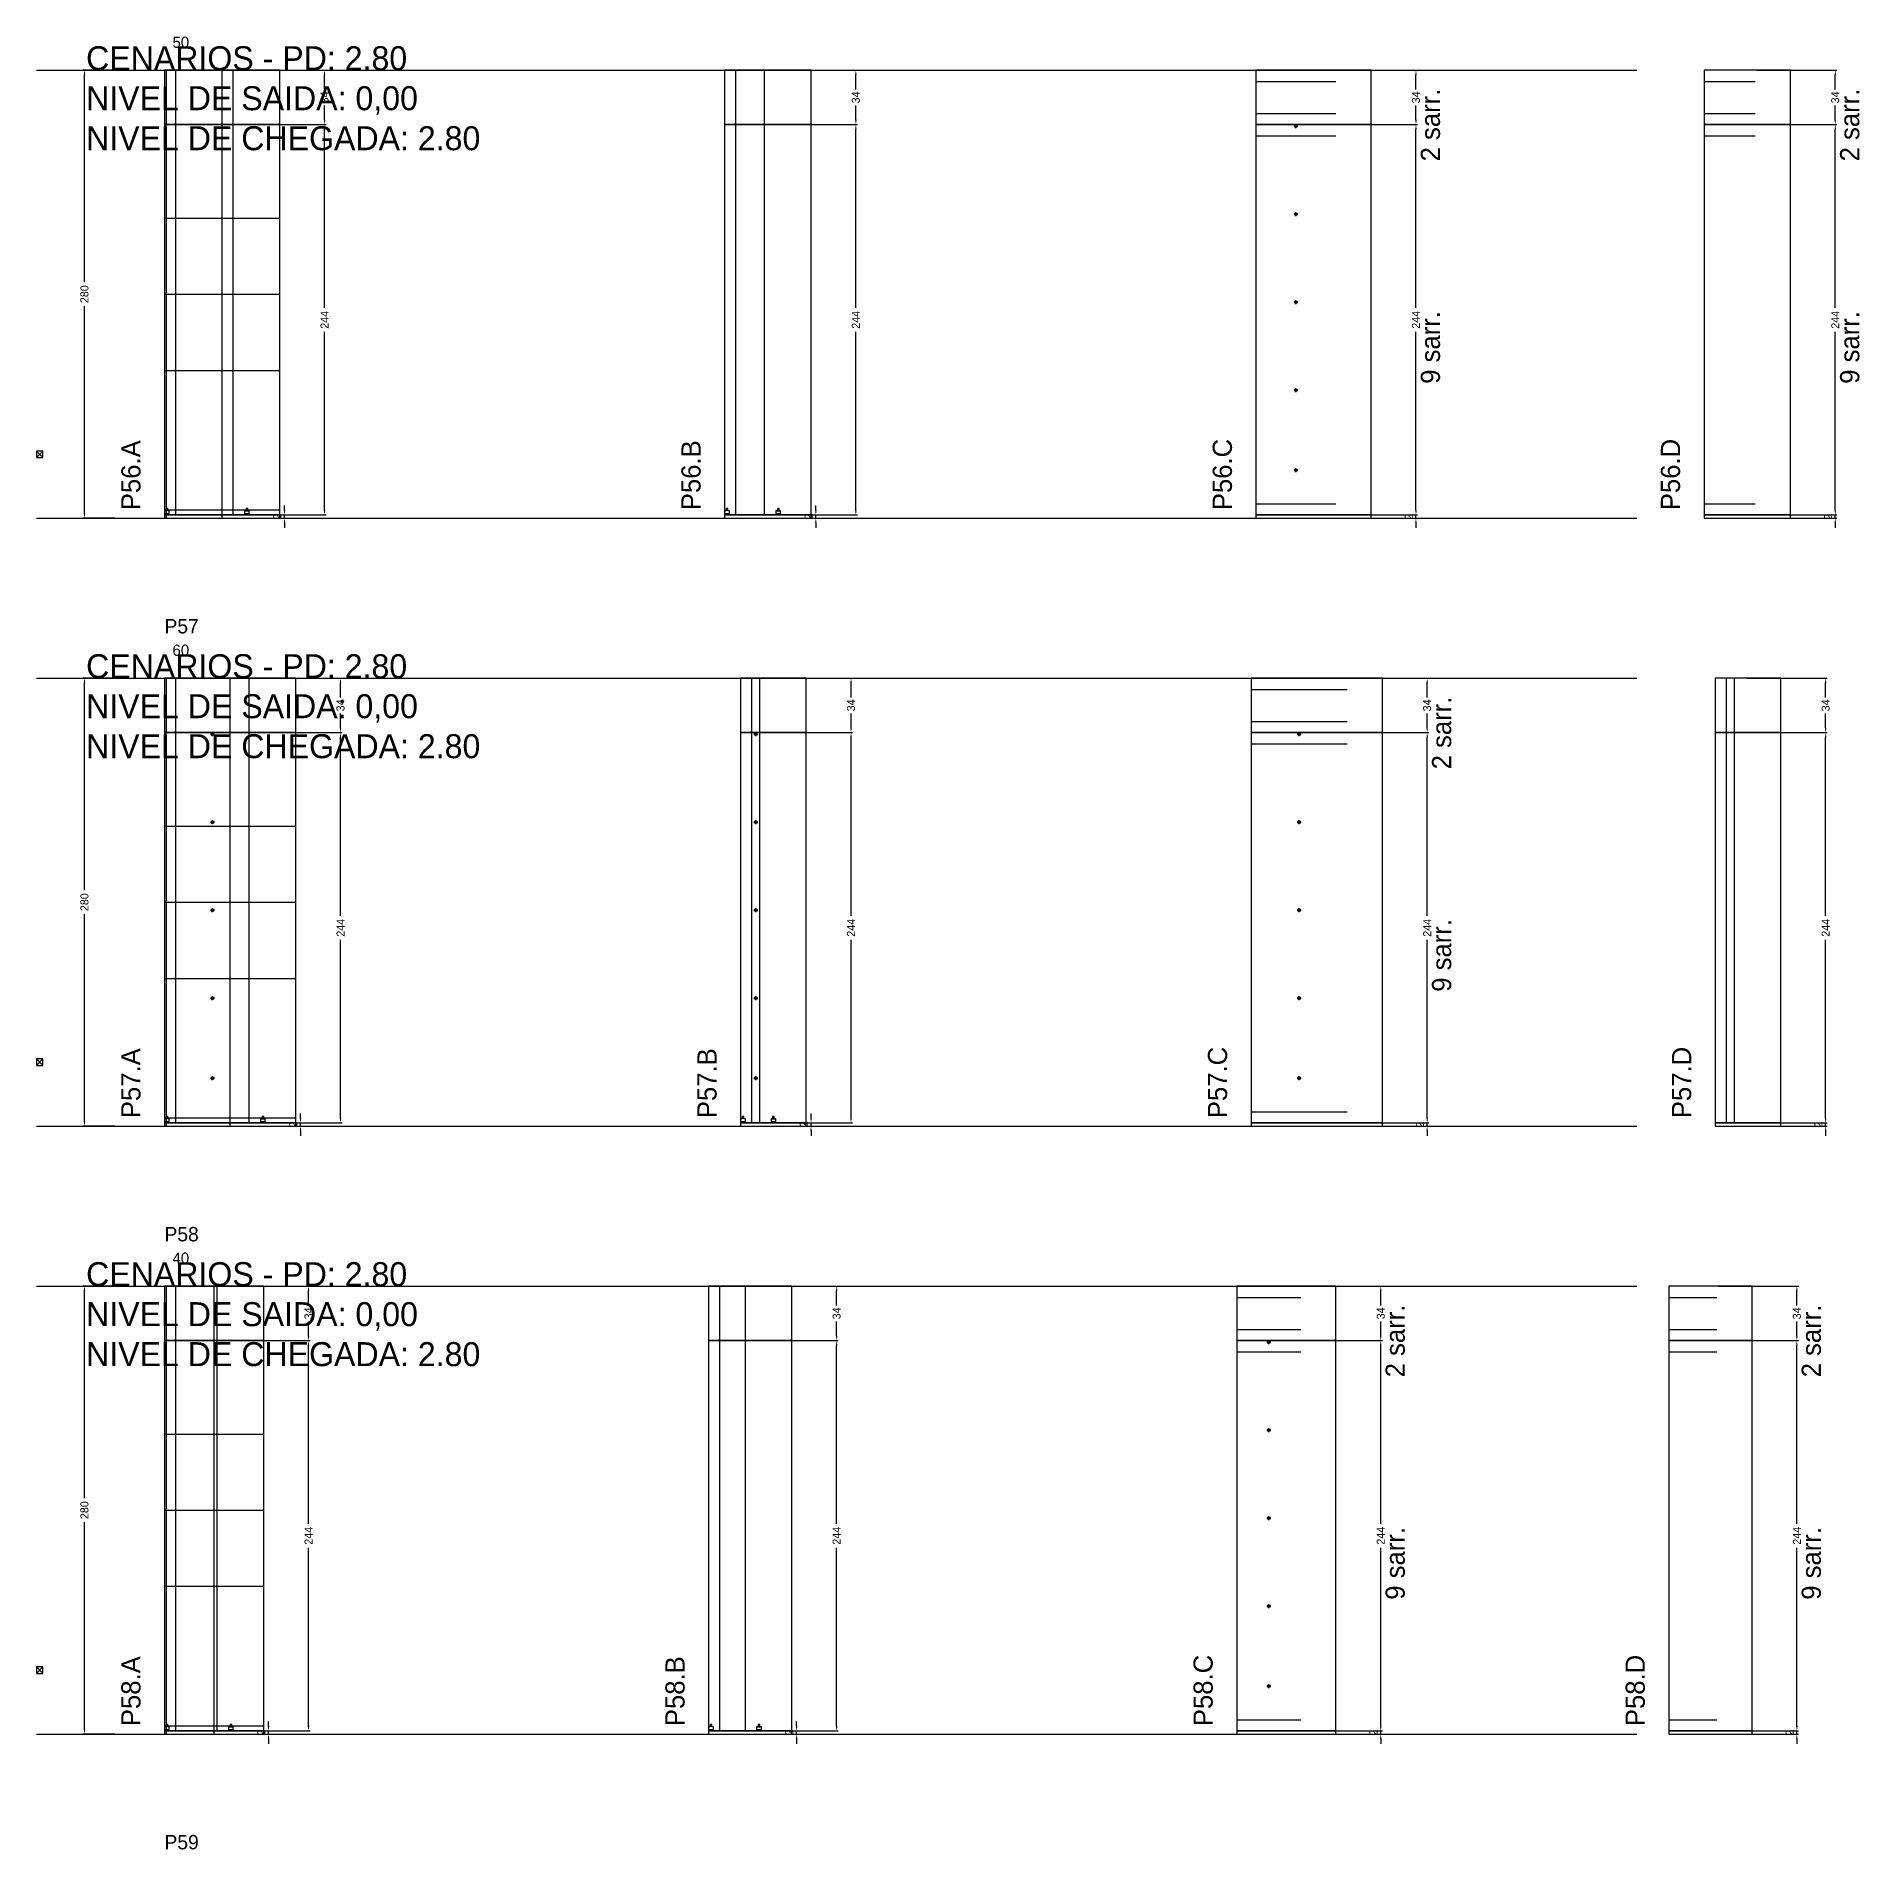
# Model space of a CAD drawing. Header units: centimetres. Extents: x -8500 to 4118, y -39526 to 295.
# Drawn here: x -7000 to -5861, y -22112 to -20979 of the extents above; entities that cross this region are included whole.
import ezdxf

# ---------------------------------------------------------------- set-up
doc = ezdxf.new("R2010")
doc.units = ezdxf.units.CM
doc.linetypes.add('DASHED', pattern=[2, -2])
for name, color, linetype in [('CHAPA', 140, 'Continuous'), ('COTA', 241, 'Continuous'), ('COTAS FURACAO', 16, 'Continuous'), ('Madeira', 30, 'Continuous'), ('MEIO_PONT', 160, 'Continuous'), ('NOMENCLATURA', 7, 'Continuous'), ('Nível', 160, 'Continuous'), ('Painéis', 200, 'Continuous'), ('Perfil Metálico', 150, 'Continuous'), ('SARR_2.2x7', 40, 'Continuous'), ('SARRAFO DE PRESSAO', 200, 'Continuous'), ('texto', 7, 'Continuous'), ('TEXTO_GERAL', 7, 'Continuous')]:
    doc.layers.add(name, color=color, linetype=linetype)
doc.dimstyles.new('PAINEL-NOVA', dxfattribs={"dimtxt": 5, "dimasz": 3, "dimexe": 1, "dimexo": 1, "dimgap": 1, "dimtad": 1, "dimcen": 2.5, "dimazin": 3, "dimtfac": 1, "dimtmove": 0, "dimatfit": 3})

# ---------------------------------------------------------------- blocks, each defined once
blk = doc.blocks.new('_CLOSEDFILLED')
at = {"color": 0, "linetype": 'BYBLOCK'}
blk.add_solid([(-1, 0.16), (0, 0), (-1, -0.16)], dxfattribs=at)
blk = doc.blocks.new('*D1431')
for p, q in [((-6951, -21000), (-6971, -21000)), ((-6970, -21132.5), (-6970, -21003)), ((-6970, -21277), (-6970, -21147.5)), ((-6951, -21280), (-6971, -21280))]:
    blk.add_line(p, q)
at = {"layer": 'Defpoints'}
for p in [(-6950, -21000), (-6970, -21280), (-6950, -21280)]:
    blk.add_point(p, dxfattribs=at)
at = {"layer": 'COTA', "xscale": 3, "yscale": 3}
for p, rotation in [((-6970, -21000), 90), ((-6970, -21280), 270)]:
    blk.add_blockref('_CLOSEDFILLED', p, dxfattribs=dict(at, rotation=rotation))
at = {"layer": 'COTA', "insert": (-6970, -21140), "char_height": 5, "attachment_point": 5, "rotation": 90}
blk.add_mtext('280', dxfattribs=at)
blk = doc.blocks.new('MULDURA')
at = {"layer": 'Paineis'}
for p, q in [((0, 0), (4, 4)), ((4, 0), (0, 4))]:
    blk.add_line(p, q, dxfattribs=at)
blk.add_lwpolyline([(0, 0), (4, 0), (4, 4), (0, 4)], close=True, dxfattribs=at)
blk = doc.blocks.new('*D1433')
for p, q in [((-6869, -21034), (-6819, -21034)), ((-6820, -21148.5), (-6820, -21037)), ((-6820, -21275), (-6820, -21163.5)), ((-6869, -21278), (-6819, -21278))]:
    blk.add_line(p, q)
at = {"layer": 'Defpoints'}
for p in [(-6870, -21034), (-6870, -21278), (-6820, -21278)]:
    blk.add_point(p, dxfattribs=at)
at = {"layer": 'COTA', "xscale": 3, "yscale": 3}
for p, rotation in [((-6820, -21034), 90), ((-6820, -21278), 270)]:
    blk.add_blockref('_CLOSEDFILLED', p, dxfattribs=dict(at, rotation=rotation))
at = {"layer": 'COTA', "insert": (-6820, -21156), "char_height": 5, "attachment_point": 5, "rotation": 90}
blk.add_mtext('244', dxfattribs=at)
blk = doc.blocks.new('*D1434')
for p, q in [((-6869, -21000), (-6819, -21000)), ((-6820, -21012), (-6820, -21003)), ((-6820, -21031), (-6820, -21022)), ((-6869, -21034), (-6819, -21034))]:
    blk.add_line(p, q)
at = {"layer": 'Defpoints'}
for p in [(-6870, -21000), (-6870, -21034), (-6820, -21034)]:
    blk.add_point(p, dxfattribs=at)
at = {"layer": 'COTA', "xscale": 3, "yscale": 3}
for p, rotation in [((-6820, -21000), 90), ((-6820, -21034), 270)]:
    blk.add_blockref('_CLOSEDFILLED', p, dxfattribs=dict(at, rotation=rotation))
at = {"layer": 'COTA', "insert": (-6820, -21017), "char_height": 5, "attachment_point": 5, "rotation": 90}
blk.add_mtext('34', dxfattribs=at)
blk = doc.blocks.new('SLIPTEE')
at = {"layer": 'Paineis'}
blk.add_lwpolyline([(0, 0), (3, 0), (3, 1.5), (2, 1.5), (2, 3), (1, 3), (1, 1.5), (0, 1.5)], close=True, dxfattribs=at)
blk = doc.blocks.new('SLIPTDD')
at = {"layer": 'Paineis'}
blk.add_line((0, 1.5), (3, 1.5), dxfattribs=at)
blk.add_lwpolyline([(0, 0), (3, 0), (3, 1.5), (2, 1.5), (2, 3), (1, 3), (1, 1.5), (0, 1.5)], close=True, dxfattribs=at)
blk = doc.blocks.new('*D1436')
for p, q in [((-6537, -21034), (-6487, -21034)), ((-6488, -21148.5), (-6488, -21037)), ((-6488, -21275), (-6488, -21163.5)), ((-6537, -21278), (-6487, -21278))]:
    blk.add_line(p, q)
at = {"layer": 'Defpoints'}
for p in [(-6538, -21034), (-6538, -21278), (-6488, -21278)]:
    blk.add_point(p, dxfattribs=at)
at = {"layer": 'COTA', "xscale": 3, "yscale": 3}
for p, rotation in [((-6488, -21034), 90), ((-6488, -21278), 270)]:
    blk.add_blockref('_CLOSEDFILLED', p, dxfattribs=dict(at, rotation=rotation))
at = {"layer": 'COTA', "insert": (-6488, -21156), "char_height": 5, "attachment_point": 5, "rotation": 90}
blk.add_mtext('244', dxfattribs=at)
blk = doc.blocks.new('*D1437')
for p, q in [((-6537, -21000), (-6487, -21000)), ((-6488, -21012), (-6488, -21003)), ((-6488, -21031), (-6488, -21022)), ((-6537, -21034), (-6487, -21034))]:
    blk.add_line(p, q)
at = {"layer": 'Defpoints'}
for p in [(-6538, -21000), (-6538, -21034), (-6488, -21034)]:
    blk.add_point(p, dxfattribs=at)
at = {"layer": 'COTA', "xscale": 3, "yscale": 3}
for p, rotation in [((-6488, -21000), 90), ((-6488, -21034), 270)]:
    blk.add_blockref('_CLOSEDFILLED', p, dxfattribs=dict(at, rotation=rotation))
at = {"layer": 'COTA', "insert": (-6488, -21017), "char_height": 5, "attachment_point": 5, "rotation": 90}
blk.add_mtext('34', dxfattribs=at)
blk = doc.blocks.new('*D1439')
for p, q in [((-6187, -21034), (-6137, -21034)), ((-6138, -21148.5), (-6138, -21037)), ((-6138, -21275), (-6138, -21163.5)), ((-6187, -21278), (-6137, -21278))]:
    blk.add_line(p, q)
at = {"layer": 'Defpoints'}
for p in [(-6188, -21034), (-6188, -21278), (-6138, -21278)]:
    blk.add_point(p, dxfattribs=at)
at = {"layer": 'COTA', "xscale": 3, "yscale": 3}
for p, rotation in [((-6138, -21034), 90), ((-6138, -21278), 270)]:
    blk.add_blockref('_CLOSEDFILLED', p, dxfattribs=dict(at, rotation=rotation))
at = {"layer": 'COTA', "insert": (-6138, -21156), "char_height": 5, "attachment_point": 5, "rotation": 90}
blk.add_mtext('244', dxfattribs=at)
blk = doc.blocks.new('*D1440')
for p, q in [((-6187, -21000), (-6137, -21000)), ((-6138, -21012), (-6138, -21003)), ((-6138, -21031), (-6138, -21022)), ((-6187, -21034), (-6137, -21034))]:
    blk.add_line(p, q)
at = {"layer": 'Defpoints'}
for p in [(-6188, -21000), (-6188, -21034), (-6138, -21034)]:
    blk.add_point(p, dxfattribs=at)
at = {"layer": 'COTA', "xscale": 3, "yscale": 3}
for p, rotation in [((-6138, -21000), 90), ((-6138, -21034), 270)]:
    blk.add_blockref('_CLOSEDFILLED', p, dxfattribs=dict(at, rotation=rotation))
at = {"layer": 'COTA', "insert": (-6138, -21017), "char_height": 5, "attachment_point": 5, "rotation": 90}
blk.add_mtext('34', dxfattribs=at)
blk = doc.blocks.new('furacao')
at = {"layer": 'COTAS FURACAO'}
for p, q in [((-1.2, 0), (1.2, 0)), ((0, -1.2), (0, 1.2))]:
    blk.add_line(p, q, dxfattribs=at)
blk.add_circle((0, 0), 0.8, dxfattribs=at)
blk = doc.blocks.new('*D1442')
for p, q in [((-5925, -21034), (-5875, -21034)), ((-5876, -21148.5), (-5876, -21037)), ((-5876, -21275), (-5876, -21163.5)), ((-5925, -21278), (-5875, -21278))]:
    blk.add_line(p, q)
at = {"layer": 'Defpoints'}
for p in [(-5926, -21034), (-5926, -21278), (-5876, -21278)]:
    blk.add_point(p, dxfattribs=at)
at = {"layer": 'COTA', "xscale": 3, "yscale": 3}
for p, rotation in [((-5876, -21034), 90), ((-5876, -21278), 270)]:
    blk.add_blockref('_CLOSEDFILLED', p, dxfattribs=dict(at, rotation=rotation))
at = {"layer": 'COTA', "insert": (-5876, -21156), "char_height": 5, "attachment_point": 5, "rotation": 90}
blk.add_mtext('244', dxfattribs=at)
blk = doc.blocks.new('*D1443')
for p, q in [((-5925, -21000), (-5875, -21000)), ((-5876, -21012), (-5876, -21003)), ((-5876, -21031), (-5876, -21022)), ((-5925, -21034), (-5875, -21034))]:
    blk.add_line(p, q)
at = {"layer": 'Defpoints'}
for p in [(-5926, -21000), (-5926, -21034), (-5876, -21034)]:
    blk.add_point(p, dxfattribs=at)
at = {"layer": 'COTA', "xscale": 3, "yscale": 3}
for p, rotation in [((-5876, -21000), 90), ((-5876, -21034), 270)]:
    blk.add_blockref('_CLOSEDFILLED', p, dxfattribs=dict(at, rotation=rotation))
at = {"layer": 'COTA', "insert": (-5876, -21017), "char_height": 5, "attachment_point": 5, "rotation": 90}
blk.add_mtext('34', dxfattribs=at)
blk = doc.blocks.new('*D1457')
for p, q in [((-6951, -21380), (-6971, -21380)), ((-6970, -21512.5), (-6970, -21383)), ((-6970, -21657), (-6970, -21527.5)), ((-6951, -21660), (-6971, -21660))]:
    blk.add_line(p, q)
at = {"layer": 'Defpoints'}
for p in [(-6950, -21380), (-6970, -21660), (-6950, -21660)]:
    blk.add_point(p, dxfattribs=at)
at = {"layer": 'COTA', "xscale": 3, "yscale": 3}
for p, rotation in [((-6970, -21380), 90), ((-6970, -21660), 270)]:
    blk.add_blockref('_CLOSEDFILLED', p, dxfattribs=dict(at, rotation=rotation))
at = {"layer": 'COTA', "insert": (-6970, -21520), "char_height": 5, "attachment_point": 5, "rotation": 90}
blk.add_mtext('280', dxfattribs=at)
blk = doc.blocks.new('*D1459')
for p, q in [((-6859, -21414), (-6809, -21414)), ((-6810, -21528.5), (-6810, -21417)), ((-6810, -21655), (-6810, -21543.5)), ((-6859, -21658), (-6809, -21658))]:
    blk.add_line(p, q)
at = {"layer": 'Defpoints'}
for p in [(-6860, -21414), (-6860, -21658), (-6810, -21658)]:
    blk.add_point(p, dxfattribs=at)
at = {"layer": 'COTA', "xscale": 3, "yscale": 3}
for p, rotation in [((-6810, -21414), 90), ((-6810, -21658), 270)]:
    blk.add_blockref('_CLOSEDFILLED', p, dxfattribs=dict(at, rotation=rotation))
at = {"layer": 'COTA', "insert": (-6810, -21536), "char_height": 5, "attachment_point": 5, "rotation": 90}
blk.add_mtext('244', dxfattribs=at)
blk = doc.blocks.new('*D1460')
for p, q in [((-6859, -21380), (-6809, -21380)), ((-6810, -21392), (-6810, -21383)), ((-6810, -21411), (-6810, -21402)), ((-6859, -21414), (-6809, -21414))]:
    blk.add_line(p, q)
at = {"layer": 'Defpoints'}
for p in [(-6860, -21380), (-6860, -21414), (-6810, -21414)]:
    blk.add_point(p, dxfattribs=at)
at = {"layer": 'COTA', "xscale": 3, "yscale": 3}
for p, rotation in [((-6810, -21380), 90), ((-6810, -21414), 270)]:
    blk.add_blockref('_CLOSEDFILLED', p, dxfattribs=dict(at, rotation=rotation))
at = {"layer": 'COTA', "insert": (-6810, -21397), "char_height": 5, "attachment_point": 5, "rotation": 90}
blk.add_mtext('34', dxfattribs=at)
blk = doc.blocks.new('*D1462')
for p, q in [((-6540, -21414), (-6490, -21414)), ((-6491, -21528.5), (-6491, -21417)), ((-6491, -21655), (-6491, -21543.5)), ((-6540, -21658), (-6490, -21658))]:
    blk.add_line(p, q)
at = {"layer": 'Defpoints'}
for p in [(-6541, -21414), (-6541, -21658), (-6491, -21658)]:
    blk.add_point(p, dxfattribs=at)
at = {"layer": 'COTA', "xscale": 3, "yscale": 3}
for p, rotation in [((-6491, -21414), 90), ((-6491, -21658), 270)]:
    blk.add_blockref('_CLOSEDFILLED', p, dxfattribs=dict(at, rotation=rotation))
at = {"layer": 'COTA', "insert": (-6491, -21536), "char_height": 5, "attachment_point": 5, "rotation": 90}
blk.add_mtext('244', dxfattribs=at)
blk = doc.blocks.new('*D1463')
for p, q in [((-6540, -21380), (-6490, -21380)), ((-6491, -21392), (-6491, -21383)), ((-6491, -21411), (-6491, -21402)), ((-6540, -21414), (-6490, -21414))]:
    blk.add_line(p, q)
at = {"layer": 'Defpoints'}
for p in [(-6541, -21380), (-6541, -21414), (-6491, -21414)]:
    blk.add_point(p, dxfattribs=at)
at = {"layer": 'COTA', "xscale": 3, "yscale": 3}
for p, rotation in [((-6491, -21380), 90), ((-6491, -21414), 270)]:
    blk.add_blockref('_CLOSEDFILLED', p, dxfattribs=dict(at, rotation=rotation))
at = {"layer": 'COTA', "insert": (-6491, -21397), "char_height": 5, "attachment_point": 5, "rotation": 90}
blk.add_mtext('34', dxfattribs=at)
blk = doc.blocks.new('*D1465')
for p, q in [((-6180, -21414), (-6130, -21414)), ((-6131, -21528.5), (-6131, -21417)), ((-6131, -21655), (-6131, -21543.5)), ((-6180, -21658), (-6130, -21658))]:
    blk.add_line(p, q)
at = {"layer": 'Defpoints'}
for p in [(-6181, -21414), (-6181, -21658), (-6131, -21658)]:
    blk.add_point(p, dxfattribs=at)
at = {"layer": 'COTA', "xscale": 3, "yscale": 3}
for p, rotation in [((-6131, -21414), 90), ((-6131, -21658), 270)]:
    blk.add_blockref('_CLOSEDFILLED', p, dxfattribs=dict(at, rotation=rotation))
at = {"layer": 'COTA', "insert": (-6131, -21536), "char_height": 5, "attachment_point": 5, "rotation": 90}
blk.add_mtext('244', dxfattribs=at)
blk = doc.blocks.new('*D1466')
for p, q in [((-6180, -21380), (-6130, -21380)), ((-6131, -21392), (-6131, -21383)), ((-6131, -21411), (-6131, -21402)), ((-6180, -21414), (-6130, -21414))]:
    blk.add_line(p, q)
at = {"layer": 'Defpoints'}
for p in [(-6181, -21380), (-6181, -21414), (-6131, -21414)]:
    blk.add_point(p, dxfattribs=at)
at = {"layer": 'COTA', "xscale": 3, "yscale": 3}
for p, rotation in [((-6131, -21380), 90), ((-6131, -21414), 270)]:
    blk.add_blockref('_CLOSEDFILLED', p, dxfattribs=dict(at, rotation=rotation))
at = {"layer": 'COTA', "insert": (-6131, -21397), "char_height": 5, "attachment_point": 5, "rotation": 90}
blk.add_mtext('34', dxfattribs=at)
blk = doc.blocks.new('*D1468')
for p, q in [((-5931, -21414), (-5881, -21414)), ((-5882, -21528.5), (-5882, -21417)), ((-5882, -21655), (-5882, -21543.5)), ((-5931, -21658), (-5881, -21658))]:
    blk.add_line(p, q)
at = {"layer": 'Defpoints'}
for p in [(-5932, -21414), (-5932, -21658), (-5882, -21658)]:
    blk.add_point(p, dxfattribs=at)
at = {"layer": 'COTA', "xscale": 3, "yscale": 3}
for p, rotation in [((-5882, -21414), 90), ((-5882, -21658), 270)]:
    blk.add_blockref('_CLOSEDFILLED', p, dxfattribs=dict(at, rotation=rotation))
at = {"layer": 'COTA', "insert": (-5882, -21536), "char_height": 5, "attachment_point": 5, "rotation": 90}
blk.add_mtext('244', dxfattribs=at)
blk = doc.blocks.new('*D1469')
for p, q in [((-5931, -21380), (-5881, -21380)), ((-5882, -21392), (-5882, -21383)), ((-5882, -21411), (-5882, -21402)), ((-5931, -21414), (-5881, -21414))]:
    blk.add_line(p, q)
at = {"layer": 'Defpoints'}
for p in [(-5932, -21380), (-5932, -21414), (-5882, -21414)]:
    blk.add_point(p, dxfattribs=at)
at = {"layer": 'COTA', "xscale": 3, "yscale": 3}
for p, rotation in [((-5882, -21380), 90), ((-5882, -21414), 270)]:
    blk.add_blockref('_CLOSEDFILLED', p, dxfattribs=dict(at, rotation=rotation))
at = {"layer": 'COTA', "insert": (-5882, -21397), "char_height": 5, "attachment_point": 5, "rotation": 90}
blk.add_mtext('34', dxfattribs=at)
blk = doc.blocks.new('*D1483')
for p, q in [((-6951, -21760), (-6971, -21760)), ((-6970, -21892.5), (-6970, -21763)), ((-6970, -22037), (-6970, -21907.5)), ((-6951, -22040), (-6971, -22040))]:
    blk.add_line(p, q)
at = {"layer": 'Defpoints'}
for p in [(-6950, -21760), (-6970, -22040), (-6950, -22040)]:
    blk.add_point(p, dxfattribs=at)
at = {"layer": 'COTA', "xscale": 3, "yscale": 3}
for p, rotation in [((-6970, -21760), 90), ((-6970, -22040), 270)]:
    blk.add_blockref('_CLOSEDFILLED', p, dxfattribs=dict(at, rotation=rotation))
at = {"layer": 'COTA', "insert": (-6970, -21900), "char_height": 5, "attachment_point": 5, "rotation": 90}
blk.add_mtext('280', dxfattribs=at)
blk = doc.blocks.new('*D1485')
for p, q in [((-6879, -21794), (-6829, -21794)), ((-6830, -21908.5), (-6830, -21797)), ((-6830, -22035), (-6830, -21923.5)), ((-6879, -22038), (-6829, -22038))]:
    blk.add_line(p, q)
at = {"layer": 'Defpoints'}
for p in [(-6880, -21794), (-6880, -22038), (-6830, -22038)]:
    blk.add_point(p, dxfattribs=at)
at = {"layer": 'COTA', "xscale": 3, "yscale": 3}
for p, rotation in [((-6830, -21794), 90), ((-6830, -22038), 270)]:
    blk.add_blockref('_CLOSEDFILLED', p, dxfattribs=dict(at, rotation=rotation))
at = {"layer": 'COTA', "insert": (-6830, -21916), "char_height": 5, "attachment_point": 5, "rotation": 90}
blk.add_mtext('244', dxfattribs=at)
blk = doc.blocks.new('*D1486')
for p, q in [((-6879, -21760), (-6829, -21760)), ((-6830, -21772), (-6830, -21763)), ((-6830, -21791), (-6830, -21782)), ((-6879, -21794), (-6829, -21794))]:
    blk.add_line(p, q)
at = {"layer": 'Defpoints'}
for p in [(-6880, -21760), (-6880, -21794), (-6830, -21794)]:
    blk.add_point(p, dxfattribs=at)
at = {"layer": 'COTA', "xscale": 3, "yscale": 3}
for p, rotation in [((-6830, -21760), 90), ((-6830, -21794), 270)]:
    blk.add_blockref('_CLOSEDFILLED', p, dxfattribs=dict(at, rotation=rotation))
at = {"layer": 'COTA', "insert": (-6830, -21777), "char_height": 5, "attachment_point": 5, "rotation": 90}
blk.add_mtext('34', dxfattribs=at)
blk = doc.blocks.new('*D1488')
for p, q in [((-6549, -21794), (-6499, -21794)), ((-6500, -21908.5), (-6500, -21797)), ((-6500, -22035), (-6500, -21923.5)), ((-6549, -22038), (-6499, -22038))]:
    blk.add_line(p, q)
at = {"layer": 'Defpoints'}
for p in [(-6550, -21794), (-6550, -22038), (-6500, -22038)]:
    blk.add_point(p, dxfattribs=at)
at = {"layer": 'COTA', "xscale": 3, "yscale": 3}
for p, rotation in [((-6500, -21794), 90), ((-6500, -22038), 270)]:
    blk.add_blockref('_CLOSEDFILLED', p, dxfattribs=dict(at, rotation=rotation))
at = {"layer": 'COTA', "insert": (-6500, -21916), "char_height": 5, "attachment_point": 5, "rotation": 90}
blk.add_mtext('244', dxfattribs=at)
blk = doc.blocks.new('*D1489')
for p, q in [((-6549, -21760), (-6499, -21760)), ((-6500, -21772), (-6500, -21763)), ((-6500, -21791), (-6500, -21782)), ((-6549, -21794), (-6499, -21794))]:
    blk.add_line(p, q)
at = {"layer": 'Defpoints'}
for p in [(-6550, -21760), (-6550, -21794), (-6500, -21794)]:
    blk.add_point(p, dxfattribs=at)
at = {"layer": 'COTA', "xscale": 3, "yscale": 3}
for p, rotation in [((-6500, -21760), 90), ((-6500, -21794), 270)]:
    blk.add_blockref('_CLOSEDFILLED', p, dxfattribs=dict(at, rotation=rotation))
at = {"layer": 'COTA', "insert": (-6500, -21777), "char_height": 5, "attachment_point": 5, "rotation": 90}
blk.add_mtext('34', dxfattribs=at)
blk = doc.blocks.new('*D1491')
for p, q in [((-6209, -21794), (-6159, -21794)), ((-6160, -21908.5), (-6160, -21797)), ((-6160, -22035), (-6160, -21923.5)), ((-6209, -22038), (-6159, -22038))]:
    blk.add_line(p, q)
at = {"layer": 'Defpoints'}
for p in [(-6210, -21794), (-6210, -22038), (-6160, -22038)]:
    blk.add_point(p, dxfattribs=at)
at = {"layer": 'COTA', "xscale": 3, "yscale": 3}
for p, rotation in [((-6160, -21794), 90), ((-6160, -22038), 270)]:
    blk.add_blockref('_CLOSEDFILLED', p, dxfattribs=dict(at, rotation=rotation))
at = {"layer": 'COTA', "insert": (-6160, -21916), "char_height": 5, "attachment_point": 5, "rotation": 90}
blk.add_mtext('244', dxfattribs=at)
blk = doc.blocks.new('*D1492')
for p, q in [((-6209, -21760), (-6159, -21760)), ((-6160, -21772), (-6160, -21763)), ((-6160, -21791), (-6160, -21782)), ((-6209, -21794), (-6159, -21794))]:
    blk.add_line(p, q)
at = {"layer": 'Defpoints'}
for p in [(-6210, -21760), (-6210, -21794), (-6160, -21794)]:
    blk.add_point(p, dxfattribs=at)
at = {"layer": 'COTA', "xscale": 3, "yscale": 3}
for p, rotation in [((-6160, -21760), 90), ((-6160, -21794), 270)]:
    blk.add_blockref('_CLOSEDFILLED', p, dxfattribs=dict(at, rotation=rotation))
at = {"layer": 'COTA', "insert": (-6160, -21777), "char_height": 5, "attachment_point": 5, "rotation": 90}
blk.add_mtext('34', dxfattribs=at)
blk = doc.blocks.new('*D1494')
for p, q in [((-5949, -21794), (-5899, -21794)), ((-5900, -21908.5), (-5900, -21797)), ((-5900, -22035), (-5900, -21923.5)), ((-5949, -22038), (-5899, -22038))]:
    blk.add_line(p, q)
at = {"layer": 'Defpoints'}
for p in [(-5950, -21794), (-5950, -22038), (-5900, -22038)]:
    blk.add_point(p, dxfattribs=at)
at = {"layer": 'COTA', "xscale": 3, "yscale": 3}
for p, rotation in [((-5900, -21794), 90), ((-5900, -22038), 270)]:
    blk.add_blockref('_CLOSEDFILLED', p, dxfattribs=dict(at, rotation=rotation))
at = {"layer": 'COTA', "insert": (-5900, -21916), "char_height": 5, "attachment_point": 5, "rotation": 90}
blk.add_mtext('244', dxfattribs=at)
blk = doc.blocks.new('*D1495')
for p, q in [((-5949, -21760), (-5899, -21760)), ((-5900, -21772), (-5900, -21763)), ((-5900, -21791), (-5900, -21782)), ((-5949, -21794), (-5899, -21794))]:
    blk.add_line(p, q)
at = {"layer": 'Defpoints'}
for p in [(-5950, -21760), (-5950, -21794), (-5900, -21794)]:
    blk.add_point(p, dxfattribs=at)
at = {"layer": 'COTA', "xscale": 3, "yscale": 3}
for p, rotation in [((-5900, -21760), 90), ((-5900, -21794), 270)]:
    blk.add_blockref('_CLOSEDFILLED', p, dxfattribs=dict(at, rotation=rotation))
at = {"layer": 'COTA', "insert": (-5900, -21777), "char_height": 5, "attachment_point": 5, "rotation": 90}
blk.add_mtext('34', dxfattribs=at)

msp = doc.modelspace()

# ---------------------------------------------------------------- linework, layer by layer
at = {"layer": 'CHAPA'}
for points in [[(-6920, -21280), (-6918.8, -21280), (-6918.8, -21000), (-6920, -21000)], [(-6920, -21660), (-6918.8, -21660), (-6918.8, -21380), (-6920, -21380)], [(-6920, -22040), (-6918.8, -22040), (-6918.8, -21760), (-6920, -21760)]]:
    msp.add_lwpolyline(points, close=True, dxfattribs=at)
at = {"layer": 'Madeira'}
for points in [[(-6920, -21092.4), (-6848, -21092.4)], [(-6920, -21187.6), (-6848, -21187.6)], [(-6920, -21472.4), (-6838, -21472.4)], [(-6920, -21567.6), (-6838, -21567.6)], [(-6920, -21852.4), (-6858, -21852.4)], [(-6920, -21947.6), (-6858, -21947.6)]]:
    msp.add_lwpolyline(points, dxfattribs=at)
at = {"layer": 'MEIO_PONT'}
for points in [[(-6920, -21140), (-6848, -21140)], [(-6920, -21520), (-6838, -21520)], [(-6920, -21900), (-6858, -21900)]]:
    msp.add_lwpolyline(points, dxfattribs=at)
at = {"layer": 'Nível', "linetype": 'DASHED'}
for points in [[(-7000, -21000), (-6000, -21000)], [(-7000, -21280), (-6000, -21280)], [(-7000, -21380), (-6000, -21380)], [(-7000, -21660), (-6000, -21660)], [(-7000, -21760), (-6000, -21760)], [(-7000, -22040), (-6000, -22040)]]:
    msp.add_lwpolyline(points, dxfattribs=at)
at = {"layer": 'Painéis'}
for points in [[(-6920, -21034), (-6848, -21034), (-6848, -21000), (-6920, -21000)], [(-6920, -21280), (-6848, -21280), (-6848, -21000), (-6920, -21000)], [(-6570, -21034), (-6516, -21034), (-6516, -21000), (-6570, -21000)], [(-6238, -21034), (-6166, -21034), (-6166, -21000), (-6238, -21000)], [(-5958, -21034), (-5904, -21034), (-5904, -21000), (-5958, -21000)], [(-6920, -21278), (-6848, -21278), (-6848, -21034), (-6920, -21034)], [(-6570, -21278), (-6516, -21278), (-6516, -21034), (-6570, -21034)], [(-6238, -21278), (-6166, -21278), (-6166, -21034), (-6238, -21034)], [(-5958, -21278), (-5904, -21278), (-5904, -21034), (-5958, -21034)], [(-6920, -21280), (-6848, -21280), (-6848, -21278), (-6920, -21278)], [(-6570, -21280), (-6516, -21280), (-6516, -21278), (-6570, -21278)], [(-6238, -21280), (-6166, -21280), (-6166, -21278), (-6238, -21278)], [(-5958, -21280), (-5904, -21280), (-5904, -21278), (-5958, -21278)], [(-6920, -21414), (-6838, -21414), (-6838, -21380), (-6920, -21380)], [(-6920, -21660), (-6838, -21660), (-6838, -21380), (-6920, -21380)], [(-6560, -21414), (-6519, -21414), (-6519, -21380), (-6560, -21380)], [(-6241, -21414), (-6159, -21414), (-6159, -21380), (-6241, -21380)], [(-5951, -21414), (-5910, -21414), (-5910, -21380), (-5951, -21380)], [(-6920, -21658), (-6838, -21658), (-6838, -21414), (-6920, -21414)], [(-6560, -21658), (-6519, -21658), (-6519, -21414), (-6560, -21414)], [(-6241, -21658), (-6159, -21658), (-6159, -21414), (-6241, -21414)], [(-5951, -21658), (-5910, -21658), (-5910, -21414), (-5951, -21414)], [(-6920, -21660), (-6838, -21660), (-6838, -21658), (-6920, -21658)], [(-6560, -21660), (-6519, -21660), (-6519, -21658), (-6560, -21658)], [(-6241, -21660), (-6159, -21660), (-6159, -21658), (-6241, -21658)], [(-5951, -21660), (-5910, -21660), (-5910, -21658), (-5951, -21658)], [(-6920, -21794), (-6858, -21794), (-6858, -21760), (-6920, -21760)], [(-6920, -22040), (-6858, -22040), (-6858, -21760), (-6920, -21760)], [(-6580, -21794), (-6528, -21794), (-6528, -21760), (-6580, -21760)], [(-6250, -21794), (-6188, -21794), (-6188, -21760), (-6250, -21760)], [(-5980, -21794), (-5928, -21794), (-5928, -21760), (-5980, -21760)], [(-6920, -22038), (-6858, -22038), (-6858, -21794), (-6920, -21794)], [(-6580, -22038), (-6528, -22038), (-6528, -21794), (-6580, -21794)], [(-6250, -22038), (-6188, -22038), (-6188, -21794), (-6250, -21794)], [(-5980, -22038), (-5928, -22038), (-5928, -21794), (-5980, -21794)], [(-6920, -22040), (-6858, -22040), (-6858, -22038), (-6920, -22038)], [(-6580, -22040), (-6528, -22040), (-6528, -22038), (-6580, -22038)], [(-6250, -22040), (-6188, -22040), (-6188, -22038), (-6250, -22038)], [(-5980, -22040), (-5928, -22040), (-5928, -22038), (-5980, -22038)]]:
    msp.add_lwpolyline(points, close=True, dxfattribs=at)
at = {"layer": 'Perfil Metálico'}
for p, q in [((-6884, -21280), (-6884, -21000)), ((-6879, -21660), (-6879, -21380)), ((-6889, -22040), (-6889, -21760))]:
    msp.add_line(p, q, dxfattribs=at)
at = {"layer": 'SARR_2.2x7'}
for points in [[(-6913, -21034), (-6913, -21000)], [(-6877, -21034), (-6877, -21000)], [(-6563, -21034), (-6563, -21000)], [(-6545, -21034), (-6545, -21000)], [(-6238, -21007), (-6188, -21007)], [(-5958, -21007), (-5926, -21007)], [(-6238, -21027), (-6188, -21027)], [(-5958, -21027), (-5926, -21027)], [(-6238, -21041), (-6188, -21041)], [(-5958, -21041), (-5926, -21041)], [(-6238, -21271), (-6188, -21271)], [(-5958, -21271), (-5926, -21271)], [(-6913, -21414), (-6913, -21380)], [(-6867, -21414), (-6867, -21380)], [(-6553, -21414), (-6553, -21380)], [(-6548, -21414), (-6548, -21380)], [(-5944, -21414), (-5944, -21380)], [(-5939, -21414), (-5939, -21380)], [(-6241, -21387), (-6181, -21387)], [(-6241, -21407), (-6181, -21407)], [(-6241, -21421), (-6181, -21421)], [(-6241, -21651), (-6181, -21651)], [(-6913, -21794), (-6913, -21760)], [(-6887, -21794), (-6887, -21760)], [(-6573, -21794), (-6573, -21760)], [(-6557, -21794), (-6557, -21760)], [(-6250, -21767), (-6210, -21767)], [(-5980, -21767), (-5950, -21767)], [(-6250, -21787), (-6210, -21787)], [(-5980, -21787), (-5950, -21787)], [(-6250, -21801), (-6210, -21801)], [(-5980, -21801), (-5950, -21801)], [(-6250, -22031), (-6210, -22031)], [(-5980, -22031), (-5950, -22031)]]:
    msp.add_lwpolyline(points, dxfattribs=at)
at = {"layer": 'SARR_2.2x7', "linetype": 'DASHED'}
for points in [[(-6913, -21278), (-6913, -21034)], [(-6877, -21278), (-6877, -21034)], [(-6563, -21278), (-6563, -21034)], [(-6545, -21278), (-6545, -21034)], [(-6913, -21658), (-6913, -21414)], [(-6867, -21658), (-6867, -21414)], [(-6553, -21658), (-6553, -21414)], [(-6548, -21658), (-6548, -21414)], [(-5944, -21658), (-5944, -21414)], [(-5939, -21658), (-5939, -21414)], [(-6913, -22038), (-6913, -21794)], [(-6887, -22038), (-6887, -21794)], [(-6573, -22038), (-6573, -21794)], [(-6557, -22038), (-6557, -21794)]]:
    msp.add_lwpolyline(points, dxfattribs=at)
at = {"layer": 'SARRAFO DE PRESSAO'}
for points in [[(-6920, -21280), (-6848, -21280), (-6848, -21275), (-6920, -21275)], [(-6920, -21660), (-6838, -21660), (-6838, -21655), (-6920, -21655)], [(-6920, -22040), (-6858, -22040), (-6858, -22035), (-6920, -22035)]]:
    msp.add_lwpolyline(points, close=True, dxfattribs=at)

# ---------------------------------------------------------------- block references
at = {"layer": 'COTA'}
for name, p in [('furacao', (-6213, -21035)), ('furacao', (-6213, -21090)), ('furacao', (-6213, -21145)), ('furacao', (-6213, -21200)), ('MULDURA', (-7000, -21242)), ('furacao', (-6213, -21250)), ('SLIPTEE', (-6920, -21277)), ('SLIPTDD', (-6870, -21277)), ('SLIPTEE', (-6570, -21277)), ('SLIPTDD', (-6538, -21277)), ('furacao', (-6890, -21415)), ('furacao', (-6550.5, -21415)), ('furacao', (-6211, -21415)), ('furacao', (-6890, -21470)), ('furacao', (-6550.5, -21470)), ('furacao', (-6211, -21470)), ('furacao', (-6890, -21525)), ('furacao', (-6550.5, -21525)), ('furacao', (-6211, -21525)), ('furacao', (-6890, -21580)), ('furacao', (-6550.5, -21580)), ('furacao', (-6211, -21580)), ('MULDURA', (-7000, -21622)), ('furacao', (-6890, -21630)), ('furacao', (-6550.5, -21630)), ('furacao', (-6211, -21630)), ('SLIPTEE', (-6920, -21657)), ('SLIPTDD', (-6860, -21657)), ('SLIPTEE', (-6560, -21657)), ('SLIPTDD', (-6541, -21657)), ('furacao', (-6230, -21795)), ('furacao', (-6230, -21850)), ('furacao', (-6230, -21905)), ('furacao', (-6230, -21960)), ('MULDURA', (-7000, -22002)), ('furacao', (-6230, -22010)), ('SLIPTEE', (-6920, -22037)), ('SLIPTDD', (-6880, -22037)), ('SLIPTEE', (-6580, -22037)), ('SLIPTDD', (-6550, -22037))]:
    msp.add_blockref(name, p, dxfattribs=at)

# ---------------------------------------------------------------- texts
at = {"layer": 'NOMENCLATURA'}
for s, p in [('CENARIOS - PD: 2.80', (-6969, -21000)), ('NIVEL DE SAIDA: 0,00', (-6969, -21025)), ('NIVEL DE CHEGADA: 2.80', (-6969, -21050)), ('CENARIOS - PD: 2.80', (-6969, -21380)), ('NIVEL DE SAIDA: 0,00', (-6969, -21405)), ('NIVEL DE CHEGADA: 2.80', (-6969, -21430)), ('CENARIOS - PD: 2.80', (-6969, -21760)), ('NIVEL DE SAIDA: 0,00', (-6969, -21785)), ('NIVEL DE CHEGADA: 2.80', (-6969, -21810))]:
    msp.add_text(s, height=15, dxfattribs=at).set_placement(p)
for s, p in [('2 sarr.', (-6123, -21057)), ('2 sarr.', (-5861, -21057)), ('9 sarr.', (-6123, -21196)), ('9 sarr.', (-5861, -21196)), ('P56.A', (-6935, -21275)), ('P56.B', (-6585, -21275)), ('P56.C', (-6253, -21275)), ('P56.D', (-5973, -21275)), ('2 sarr.', (-6116, -21437)), ('9 sarr.', (-6116, -21576)), ('P57.A', (-6935, -21655)), ('P57.B', (-6575, -21655)), ('P57.C', (-6256, -21655)), ('P57.D', (-5966, -21655)), ('2 sarr.', (-6145, -21817)), ('2 sarr.', (-5885, -21817)), ('9 sarr.', (-6145, -21956)), ('9 sarr.', (-5885, -21956)), ('P58.A', (-6935, -22035)), ('P58.B', (-6595, -22035)), ('P58.C', (-6265, -22035)), ('P58.D', (-5995, -22035))]:
    msp.add_text(s, height=12, rotation=90, dxfattribs=at).set_placement(p)
at = {"layer": 'texto'}
for s, p in [('50', (-6915, -20986)), ('60', (-6915, -21366)), ('40', (-6915, -21746))]:
    msp.add_text(s, height=7, dxfattribs=at).set_placement(p)
at = {"layer": 'TEXTO_GERAL'}
for s, p in [('P57', (-6920, -21352)), ('P58', (-6920, -21732)), ('P59', (-6920, -22112))]:
    msp.add_text(s, height=9, dxfattribs=at).set_placement(p)

# ---------------------------------------------------------------- dimensions: what is measured, and where the dimension line sits
at = {"layer": 'COTA'}
for base, p1, p2, picture, middle in [((-6970, -21280), (-6950, -21280), (-6950, -21000), '*D1431', (-6970, -21140)), ((-6820, -21034), (-6870, -21034), (-6870, -21000), '*D1434', (-6820, -21017)), ((-6488, -21034), (-6538, -21034), (-6538, -21000), '*D1437', (-6488, -21017)), ((-6138, -21034), (-6188, -21034), (-6188, -21000), '*D1440', (-6138, -21017)), ((-5876, -21034), (-5926, -21034), (-5926, -21000), '*D1443', (-5876, -21017)), ((-6820, -21278), (-6870, -21278), (-6870, -21034), '*D1433', (-6820, -21156)), ((-6488, -21278), (-6538, -21278), (-6538, -21034), '*D1436', (-6488, -21156)), ((-6138, -21278), (-6188, -21278), (-6188, -21034), '*D1439', (-6138, -21156)), ((-5876, -21278), (-5926, -21278), (-5926, -21034), '*D1442', (-5876, -21156)), ((-6970, -21660), (-6950, -21660), (-6950, -21380), '*D1457', (-6970, -21520)), ((-6810, -21414), (-6860, -21414), (-6860, -21380), '*D1460', (-6810, -21397)), ((-6491, -21414), (-6541, -21414), (-6541, -21380), '*D1463', (-6491, -21397)), ((-6131, -21414), (-6181, -21414), (-6181, -21380), '*D1466', (-6131, -21397)), ((-5882, -21414), (-5932, -21414), (-5932, -21380), '*D1469', (-5882, -21397)), ((-6810, -21658), (-6860, -21658), (-6860, -21414), '*D1459', (-6810, -21536)), ((-6491, -21658), (-6541, -21658), (-6541, -21414), '*D1462', (-6491, -21536)), ((-6131, -21658), (-6181, -21658), (-6181, -21414), '*D1465', (-6131, -21536)), ((-5882, -21658), (-5932, -21658), (-5932, -21414), '*D1468', (-5882, -21536)), ((-6970, -22040), (-6950, -22040), (-6950, -21760), '*D1483', (-6970, -21900)), ((-6830, -21794), (-6880, -21794), (-6880, -21760), '*D1486', (-6830, -21777)), ((-6500, -21794), (-6550, -21794), (-6550, -21760), '*D1489', (-6500, -21777)), ((-6160, -21794), (-6210, -21794), (-6210, -21760), '*D1492', (-6160, -21777)), ((-5900, -21794), (-5950, -21794), (-5950, -21760), '*D1495', (-5900, -21777)), ((-6830, -22038), (-6880, -22038), (-6880, -21794), '*D1485', (-6830, -21916)), ((-6500, -22038), (-6550, -22038), (-6550, -21794), '*D1488', (-6500, -21916)), ((-6160, -22038), (-6210, -22038), (-6210, -21794), '*D1491', (-6160, -21916)), ((-5900, -22038), (-5950, -22038), (-5950, -21794), '*D1494', (-5900, -21916))]:
    dim = msp.add_linear_dim(base=base, p1=p1, p2=p2, angle=90, dimstyle='PAINEL-NOVA', dxfattribs=at)
    dim.commit()
    dim.dimension.update_dxf_attribs({"geometry": picture, "text_midpoint": middle})
for base, p1, p2 in [((-6845, -21280), (-6870, -21280), (-6870, -21278)), ((-6513, -21280), (-6538, -21280), (-6538, -21278)), ((-6138, -21280), (-6188, -21280), (-6188, -21278)), ((-5876, -21280), (-5926, -21280), (-5926, -21278)), ((-6835, -21660), (-6860, -21660), (-6860, -21658)), ((-6516, -21660), (-6541, -21660), (-6541, -21658)), ((-6131, -21660), (-6181, -21660), (-6181, -21658)), ((-5882, -21660), (-5932, -21660), (-5932, -21658)), ((-6855, -22040), (-6880, -22040), (-6880, -22038)), ((-6525, -22040), (-6550, -22040), (-6550, -22038)), ((-6160, -22040), (-6210, -22040), (-6210, -22038)), ((-5900, -22040), (-5950, -22040), (-5950, -22038))]:
    msp.add_linear_dim(base=base, p1=p1, p2=p2, angle=90, dimstyle='PAINEL-NOVA', dxfattribs=at).render()

doc.saveas('drawing.dxf')
